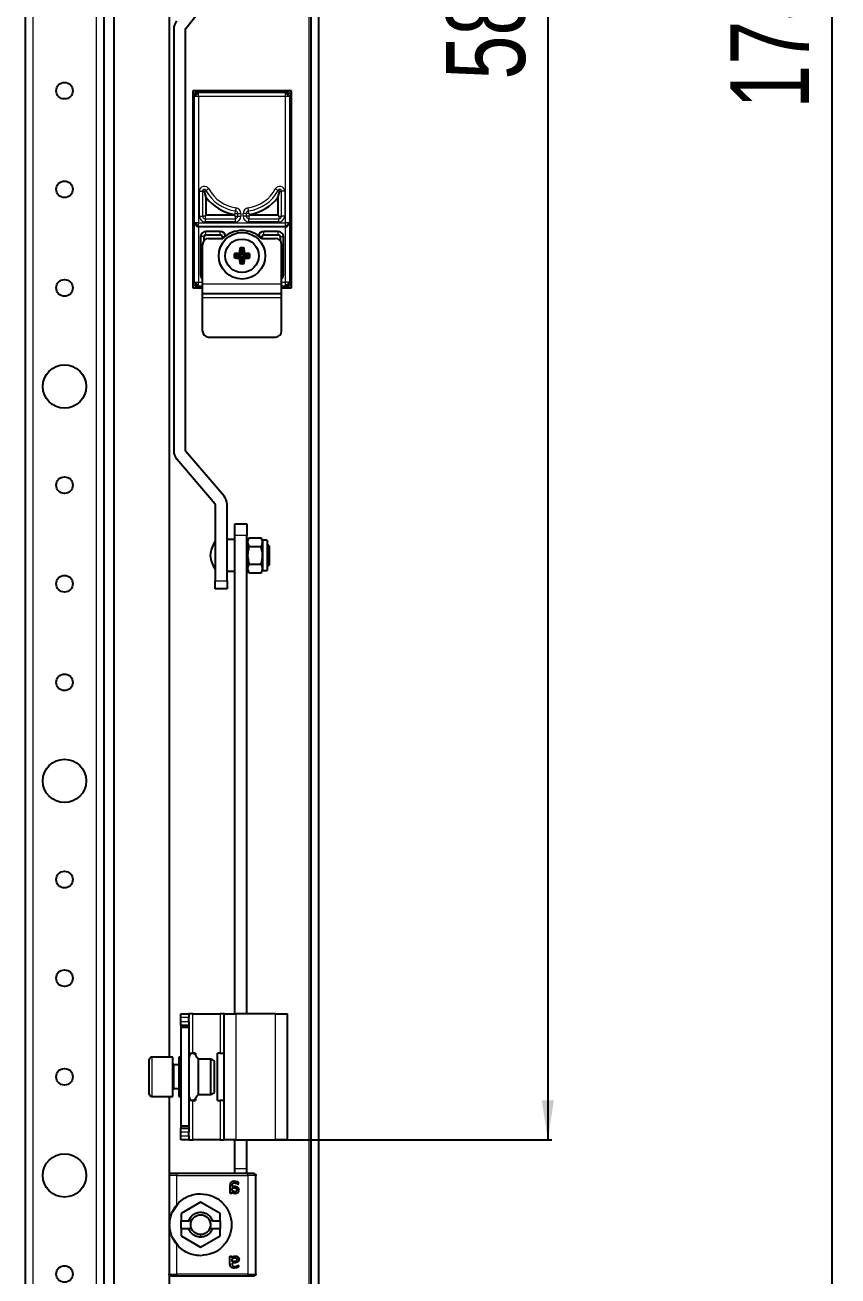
# Model space of a CAD drawing. Header units: millimetres. Extents: x -188 to 1345, y -1228 to 1043.
# Drawn here: x 1138.7 to 1344.8, y -448 to -130.8 of the extents above; entities that cross this region are included whole.
import ezdxf

# ---------------------------------------------------------------- set-up
doc = ezdxf.new("R2010")
doc.units = ezdxf.units.MM
doc.layers.add('FORMAT', color=7, linetype='Continuous')
doc.styles.add('SLDTEXTSTYLE0', font='TXT', dxfattribs={"width": 0.75})
doc.dimstyles.new('SLDDIMSTYLE0', dxfattribs={"dimtxt": 20, "dimasz": 10, "dimexe": 0, "dimexo": 0.0625, "dimgap": 5, "dimtad": 2, "dimdec": 1, "dimrnd": 1e-09, "dimzin": 12, "dimdsep": 46, "dimtxsty": 'SLDTEXTSTYLE0', "dimsah": 1, "dimcen": 0.09, "dimadec": 0, "dimazin": 3, "dimtfac": 1, "dimtofl": 0, "dimtmove": 0, "dimatfit": 3, "dimfxl": 0, "dimfrac": 2, "dimtolj": 1, "dimtzin": 12, "dimarcsym": 0})

# ---------------------------------------------------------------- blocks, each defined once
blk = doc.blocks.new('_D_5')
at = {"layer": 'FORMAT'}
for p, q in [((1205.22, 743.52), (1344.22, 743.52)), ((1343.22, 743.52), (1343.22, -988.48)), ((1205.22, -988.48), (1344.22, -988.48))]:
    blk.add_line(p, q, dxfattribs=at)
for points in [[(1343.22, 743.52), (1341.68, 733.52), (1344.75, 733.52)], [(1343.22, -988.48), (1344.75, -978.48), (1341.68, -978.48)]]:
    blk.add_solid(points, dxfattribs=at)
at = {"layer": 'FORMAT', "insert": (1317.43, -152.03), "char_height": 20, "attachment_point": 1, "rotation": 90, "style": 'SLDTEXTSTYLE0'}
blk.add_mtext('1732', dxfattribs=at)
blk = doc.blocks.new('_D_8')
at = {"layer": 'FORMAT'}
for p, q in [((1202.22, 168.52), (1272.22, 168.52)), ((1271.22, 168.52), (1271.22, -413.48)), ((1202.22, -413.48), (1272.22, -413.48))]:
    blk.add_line(p, q, dxfattribs=at)
for points in [[(1271.22, 168.52), (1269.68, 158.52), (1272.75, 158.52)], [(1271.22, -413.48), (1272.75, -403.48), (1269.68, -403.48)]]:
    blk.add_solid(points, dxfattribs=at)
at = {"layer": 'FORMAT', "insert": (1245.43, -144.65), "char_height": 20, "attachment_point": 1, "rotation": 90, "style": 'SLDTEXTSTYLE0'}
blk.add_mtext('582', dxfattribs=at)

msp = doc.modelspace()

# ---------------------------------------------------------------- linework, layer by layer
at = {"color": 7, "linetype": 'Continuous', "lineweight": 25}
for p, q in [((1211.21, -1099.98), (1211.21, 855.02)), ((1213.21, -1099.98), (1213.21, 855.02)), ((1161.21, 822.02), (1161.21, -1066.98)), ((1138.71, 795.02), (1138.71, -1039.98)), ((1158.71, 795.02), (1158.71, -1039.98)), ((1175.21, 147.52), (1175.21, -392.48)), ((1179.45, -131.67), (1184.21, -125.7)), ((1176.41, -131.8), (1176.41, -238.78)), ((1179.41, -238.78), (1179.41, -131.8)), ((1206.21, -147.48), (1181.21, -147.48)), ((1181.21, -147.48), (1181.21, -197.48)), ((1181.39, -196.3), (1181.39, -148.66)), ((1182.39, -147.66), (1205.03, -147.66)), ((1206.03, -148.66), (1206.03, -196.3)), ((1206.21, -197.48), (1206.21, -147.48)), ((1184.61, -174.54), (1184.16, -172.98)), ((1202.81, -174.54), (1203.26, -172.98)), ((1184.61, -179.03), (1184.61, -174.54)), ((1202.81, -174.54), (1202.81, -179.03)), ((1184.61, -179.03), (1184.36, -179.28)), ((1191.71, -179.03), (1184.61, -179.03)), ((1191.71, -178.83), (1191.96, -178.61)), ((1191.71, -178.83), (1191.71, -179.03)), ((1191.71, -179.03), (1191.96, -179.28)), ((1195.71, -178.83), (1195.46, -178.61)), ((1195.71, -179.03), (1195.46, -179.28)), ((1195.71, -179.03), (1195.71, -178.83)), ((1202.81, -179.03), (1195.71, -179.03)), ((1202.81, -179.03), (1203.06, -179.28)), ((1182.68, -181.98), (1182.66, -181.98)), ((1182.69, -181.98), (1182.68, -181.98)), ((1204.73, -181.98), (1182.69, -181.98)), ((1188.21, -183.18), (1184.51, -183.18)), ((1202.91, -183.18), (1199.21, -183.18)), ((1204.74, -181.98), (1204.73, -181.98)), ((1204.76, -181.98), (1204.74, -181.98)), ((1183.21, -184.48), (1183.21, -194.18)), ((1183.71, -196.43), (1183.71, -186.43)), ((1184.08, -185.45), (1184.08, -184.48)), ((1184.51, -184.04), (1188.21, -184.04)), ((1185.21, -184.93), (1188.81, -184.93)), ((1188.65, -184.48), (1188.65, -184.93)), ((1198.61, -184.93), (1202.21, -184.93)), ((1198.78, -184.93), (1198.78, -184.48)), ((1199.21, -184.04), (1202.91, -184.04)), ((1203.35, -184.48), (1203.35, -185.45)), ((1203.71, -196.43), (1203.71, -186.43)), ((1204.21, -194.18), (1204.21, -184.48)), ((1192.15, -189.21), (1191.79, -188.78)), ((1192.15, -189.44), (1191.79, -189.88)), ((1193.6, -189.21), (1192.15, -189.21)), ((1192.15, -189.44), (1193.6, -189.44)), ((1193.6, -189.21), (1193.08, -188.7)), ((1193.6, -189.44), (1193.08, -189.96)), ((1193.6, -187.77), (1193.16, -187.41)), ((1193.6, -187.77), (1193.6, -189.21)), ((1193.6, -189.44), (1193.6, -190.89)), ((1193.82, -187.77), (1194.26, -187.41)), ((1193.82, -189.21), (1193.82, -187.77)), ((1193.82, -189.21), (1194.34, -188.7)), ((1195.27, -189.21), (1193.82, -189.21)), ((1193.82, -189.44), (1194.34, -189.96)), ((1193.82, -189.44), (1195.27, -189.44)), ((1193.82, -190.89), (1193.82, -189.44)), ((1195.27, -189.21), (1195.63, -188.78)), ((1195.27, -189.44), (1195.63, -189.88)), ((1193.6, -190.89), (1193.16, -191.25)), ((1193.82, -190.89), (1194.26, -191.25)), ((1183.71, -198.93), (1183.71, -196.43)), ((1203.71, -198.93), (1203.71, -196.43)), ((1181.21, -197.48), (1183.71, -197.48)), ((1183.71, -197.3), (1182.39, -197.3)), ((1183.71, -198.93), (1203.71, -198.93)), ((1183.71, -199.93), (1183.71, -198.93)), ((1205.03, -197.3), (1203.71, -197.3)), ((1203.71, -197.48), (1206.21, -197.48)), ((1203.71, -199.93), (1203.71, -198.93)), ((1183.71, -208.43), (1183.71, -199.93)), ((1203.71, -208.43), (1203.71, -199.93)), ((1185.21, -209.93), (1202.21, -209.93)), ((1177.17, -240.85), (1186.86, -252.22)), ((1189.15, -250.28), (1179.46, -238.91)), ((1186.91, -252.35), (1186.91, -271.78)), ((1189.91, -271.78), (1189.91, -252.35)), ((1191.91, -260.28), (1191.91, -257.28)), ((1191.91, -257.28), (1194.91, -257.28)), ((1194.91, -257.28), (1194.91, -260.28)), ((1191.91, -261.28), (1189.91, -261.28)), ((1191.91, -381.48), (1191.91, -260.28)), ((1194.91, -381.48), (1194.91, -260.28)), ((1195.11, -262.33), (1194.91, -262.33)), ((1195.46, -260.83), (1195.11, -261.43)), ((1195.11, -261.43), (1195.11, -269.13)), ((1195.46, -260.83), (1198.56, -260.83)), ((1195.46, -263.05), (1198.56, -263.05)), ((1198.91, -261.43), (1198.56, -260.83)), ((1200.11, -261.43), (1198.91, -261.43)), ((1198.91, -261.43), (1198.91, -269.13)), ((1200.11, -261.43), (1200.11, -269.13)), ((1200.61, -262.83), (1200.11, -262.33)), ((1200.61, -262.83), (1200.61, -267.73)), ((1189.91, -269.28), (1191.91, -269.28)), ((1194.91, -268.23), (1195.11, -268.23)), ((1195.11, -269.13), (1195.46, -269.73)), ((1195.46, -267.5), (1198.56, -267.5)), ((1198.56, -269.73), (1198.91, -269.13)), ((1198.91, -269.13), (1200.11, -269.13)), ((1200.11, -268.23), (1200.61, -267.73)), ((1186.91, -273.78), (1186.91, -271.78)), ((1189.91, -271.78), (1189.91, -273.78)), ((1195.46, -269.73), (1198.56, -269.73)), ((1189.91, -273.78), (1186.91, -273.78)), ((1178.21, -381.48), (1180.21, -381.48)), ((1178.21, -382.48), (1178.21, -381.48)), ((1178.21, -383.48), (1178.21, -382.48)), ((1178.21, -384.48), (1178.21, -383.48)), ((1180.21, -381.48), (1180.21, -382.48)), ((1181.21, -381.48), (1180.21, -381.48)), ((1180.21, -383.48), (1180.21, -382.48)), ((1180.21, -383.48), (1180.21, -384.48)), ((1181.21, -381.48), (1188.21, -381.48)), ((1189.21, -381.48), (1188.21, -381.48)), ((1189.21, -381.48), (1192.21, -381.48)), ((1189.21, -413.48), (1189.21, -381.48)), ((1202.21, -381.48), (1192.21, -381.48)), ((1202.21, -381.48), (1205.21, -381.48)), ((1205.21, -413.48), (1205.21, -381.48)), ((1180.21, -384.48), (1178.21, -384.48)), ((1178.21, -384.48), (1178.21, -384.98)), ((1180.21, -384.98), (1178.21, -384.98)), ((1178.21, -384.98), (1178.21, -409.98)), ((1180.21, -384.48), (1180.21, -384.98)), ((1180.21, -384.98), (1180.21, -409.98)), ((1170.21, -401.88), (1170.21, -393.08)), ((1176.21, -392.48), (1170.81, -392.48)), ((1176.21, -402.48), (1176.21, -392.48)), ((1178.21, -392.48), (1177.71, -392.48)), ((1177.71, -392.48), (1177.71, -393.69)), ((1180.21, -391.48), (1181.21, -391.48)), ((1181.91, -391.48), (1181.21, -391.48)), ((1181.91, -391.48), (1181.91, -391.93)), ((1185.84, -392.98), (1182.71, -392.98)), ((1182.71, -401.98), (1182.71, -392.98)), ((1186.71, -393.48), (1185.84, -392.98)), ((1185.84, -401.98), (1185.84, -392.98)), ((1187.51, -403.48), (1187.51, -391.48)), ((1188.21, -391.48), (1187.51, -391.48)), ((1188.21, -391.48), (1189.21, -391.48)), ((1177.71, -394.48), (1176.46, -394.48)), ((1177.71, -393.69), (1177.71, -402.48)), ((1186.71, -401.48), (1186.71, -393.48)), ((1170.81, -402.48), (1176.21, -402.48)), ((1175.21, -402.48), (1175.21, -422.3)), ((1176.46, -400.48), (1177.71, -400.48)), ((1177.71, -402.48), (1178.21, -402.48)), ((1182.71, -401.98), (1185.84, -401.98)), ((1185.84, -401.98), (1186.71, -401.48)), ((1181.21, -403.48), (1180.21, -403.48)), ((1181.21, -403.48), (1181.91, -403.48)), ((1181.91, -403.03), (1181.91, -403.48)), ((1187.51, -403.48), (1188.21, -403.48)), ((1189.21, -403.48), (1188.21, -403.48)), ((1180.21, -409.98), (1178.21, -409.98)), ((1178.21, -409.98), (1178.21, -410.48)), ((1178.21, -411.48), (1178.21, -410.48)), ((1178.21, -410.48), (1180.21, -410.48)), ((1178.21, -412.48), (1178.21, -411.48)), ((1180.21, -409.98), (1180.21, -410.48)), ((1180.21, -410.48), (1180.21, -411.48)), ((1180.21, -412.48), (1180.21, -411.48)), ((1178.21, -413.48), (1178.21, -412.48)), ((1180.21, -413.48), (1178.21, -413.48)), ((1180.21, -412.48), (1180.21, -413.48)), ((1180.21, -413.48), (1181.21, -413.48)), ((1188.21, -413.48), (1181.21, -413.48)), ((1188.21, -413.48), (1189.21, -413.48)), ((1192.21, -413.48), (1189.21, -413.48)), ((1191.91, -420.78), (1191.91, -413.48)), ((1192.21, -413.48), (1202.21, -413.48)), ((1194.91, -420.78), (1194.91, -413.48)), ((1205.21, -413.48), (1202.21, -413.48)), ((1191.91, -422.03), (1191.91, -420.78)), ((1194.91, -422.03), (1194.91, -420.78)), ((1175.21, -422.48), (1175.21, -447.48)), ((1195.21, -421.98), (1177.21, -421.98)), ((1195.81, -421.98), (1195.56, -421.98)), ((1197.21, -447.48), (1197.21, -422.48)), ((1190.65, -425.02), (1190.65, -426.89)), ((1191.11, -426.89), (1191.11, -426.61)), ((1191.18, -425.27), (1191.18, -425.05)), ((1191.56, -425.27), (1191.18, -425.27)), ((1191.18, -425.63), (1191.61, -425.63)), ((1191.18, -426.21), (1191.18, -425.63)), ((1176.04, -431.85), (1177.55, -429.6)), ((1183.21, -429.26), (1178.26, -432.12)), ((1188.16, -432.12), (1183.21, -429.26)), ((1178.26, -432.12), (1178.26, -433.98)), ((1178.26, -435.98), (1178.26, -433.98)), ((1178.26, -433.98), (1180.22, -433.98)), ((1180.92, -433.98), (1180.22, -433.98)), ((1186.2, -433.98), (1185.5, -433.98)), ((1186.2, -433.98), (1188.16, -433.98)), ((1188.16, -433.98), (1188.16, -432.12)), ((1188.16, -433.98), (1188.16, -435.98)), ((1178.26, -435.98), (1178.26, -437.84)), ((1178.26, -435.98), (1180.22, -435.98)), ((1180.22, -435.98), (1180.92, -435.98)), ((1185.5, -435.98), (1186.2, -435.98)), ((1186.2, -435.98), (1188.16, -435.98)), ((1188.16, -437.84), (1188.16, -435.98)), ((1177.55, -440.36), (1176.04, -438.1)), ((1178.26, -437.84), (1183.21, -440.69)), ((1183.21, -440.69), (1188.16, -437.84)), ((1190.65, -444.94), (1190.65, -443.07)), ((1191.11, -443.07), (1191.11, -443.35)), ((1191.18, -444.33), (1191.18, -443.74)), ((1191.61, -444.33), (1191.18, -444.33)), ((1191.56, -444.68), (1191.18, -444.68)), ((1191.18, -444.68), (1191.18, -444.9)), ((1175.21, -447.65), (1175.21, -967.48)), ((1177.21, -447.98), (1195.21, -447.98)), ((1195.56, -447.98), (1195.81, -447.98))]:
    msp.add_line(p, q, dxfattribs=at)
at = {"color": 8, "linetype": 'Continuous', "lineweight": 18}
for p, q in [((1210.61, 852.42), (1210.61, -1097.38)), ((1140.71, 795.02), (1140.71, -1039.98)), ((1156.71, 795.02), (1156.71, -1039.98)), ((1181.69, -148.96), (1181.39, -148.66)), ((1181.69, -180.98), (1181.69, -148.96)), ((1182.39, -147.66), (1182.69, -147.96)), ((1182.69, -147.96), (1204.73, -147.96)), ((1182.69, -148.96), (1182.69, -180.98)), ((1204.73, -148.96), (1182.69, -148.96)), ((1204.73, -147.96), (1205.03, -147.66)), ((1204.73, -180.98), (1204.73, -148.96)), ((1206.03, -148.66), (1205.73, -148.96)), ((1205.73, -148.96), (1205.73, -180.98)), ((1182.9, -179.28), (1182.9, -172.98)), ((1182.9, -172.98), (1183.7, -172.98)), ((1183.7, -172.98), (1183.7, -179.28)), ((1184.16, -172.98), (1183.7, -172.98)), ((1184.16, -172.98), (1184.57, -172.76)), ((1185.27, -172.38), (1184.57, -172.76)), ((1202.85, -172.76), (1202.15, -172.38)), ((1203.26, -172.98), (1202.85, -172.76)), ((1203.26, -172.98), (1203.72, -172.98)), ((1204.52, -172.98), (1203.72, -172.98)), ((1203.72, -179.28), (1203.72, -172.98)), ((1204.52, -172.98), (1204.52, -179.28)), ((1192.16, -177.16), (1192.05, -177.95)), ((1195.37, -177.95), (1195.26, -177.16)), ((1182.9, -179.28), (1183.7, -179.28)), ((1184.36, -179.28), (1183.7, -179.28)), ((1184.36, -179.28), (1184.36, -179.94)), ((1184.36, -179.94), (1184.36, -180.74)), ((1184.36, -179.94), (1191.96, -179.94)), ((1191.96, -180.74), (1184.36, -180.74)), ((1191.96, -178.61), (1192.05, -177.95)), ((1191.96, -178.61), (1192.62, -178.61)), ((1191.96, -179.28), (1191.96, -179.94)), ((1191.96, -179.28), (1192.62, -179.28)), ((1191.96, -179.94), (1191.96, -180.74)), ((1192.62, -178.61), (1193.42, -178.61)), ((1192.62, -179.28), (1192.62, -178.61)), ((1192.62, -179.28), (1193.42, -179.28)), ((1193.42, -178.61), (1193.42, -179.28)), ((1194, -179.28), (1194, -178.61)), ((1194.8, -178.61), (1194, -178.61)), ((1194.8, -179.28), (1194, -179.28)), ((1194.8, -178.61), (1194.8, -179.28)), ((1195.46, -178.61), (1194.8, -178.61)), ((1195.46, -179.28), (1194.8, -179.28)), ((1195.46, -178.61), (1195.37, -177.95)), ((1195.46, -179.28), (1195.46, -179.94)), ((1195.46, -180.74), (1195.46, -179.94)), ((1195.46, -179.94), (1203.06, -179.94)), ((1203.06, -180.74), (1195.46, -180.74)), ((1203.06, -179.28), (1203.06, -179.94)), ((1203.06, -179.28), (1203.72, -179.28)), ((1203.06, -180.74), (1203.06, -179.94)), ((1204.52, -179.28), (1203.72, -179.28)), ((1181.66, -180.98), (1181.69, -180.98)), ((1181.66, -196.03), (1181.66, -180.98)), ((1182.66, -181.98), (1182.66, -196.03)), ((1182.69, -180.98), (1204.73, -180.98)), ((1184.51, -184.04), (1184.51, -183.18)), ((1188.21, -184.04), (1188.21, -183.18)), ((1199.21, -184.04), (1199.21, -183.18)), ((1202.91, -184.04), (1202.91, -183.18)), ((1204.76, -196.03), (1204.76, -181.98)), ((1205.73, -180.98), (1205.76, -180.98)), ((1205.76, -180.98), (1205.76, -196.03)), ((1184.08, -184.48), (1183.21, -184.48)), ((1188.65, -184.48), (1189.32, -184.48)), ((1198.78, -184.48), (1198.1, -184.48)), ((1203.35, -184.48), (1204.21, -184.48)), ((1181.39, -196.3), (1181.66, -196.03)), ((1182.66, -196.03), (1183.71, -196.03)), ((1183.71, -194.18), (1183.21, -194.18)), ((1183.71, -196.43), (1203.71, -196.43)), ((1203.71, -194.18), (1204.21, -194.18)), ((1203.71, -196.03), (1204.76, -196.03)), ((1205.76, -196.03), (1206.03, -196.3)), ((1182.66, -197.03), (1182.39, -197.3)), ((1183.71, -197.03), (1182.66, -197.03)), ((1204.76, -197.03), (1203.71, -197.03)), ((1205.03, -197.3), (1204.76, -197.03)), ((1183.71, -199.93), (1203.71, -199.93)), ((1194.91, -260.28), (1191.91, -260.28)), ((1186.91, -271.78), (1189.91, -271.78)), ((1180.21, -382.48), (1178.21, -382.48)), ((1178.21, -383.48), (1180.21, -383.48)), ((1181.21, -391.48), (1181.21, -381.48)), ((1188.21, -381.48), (1188.21, -391.48)), ((1192.21, -413.48), (1192.21, -381.48)), ((1202.21, -413.48), (1202.21, -381.48)), ((1170.81, -392.48), (1170.81, -402.48)), ((1176.46, -394.48), (1176.46, -395.94)), ((1176.46, -395.94), (1176.46, -400.48)), ((1181.21, -413.48), (1181.21, -403.48)), ((1188.21, -403.48), (1188.21, -413.48)), ((1180.21, -411.48), (1178.21, -411.48)), ((1178.21, -412.48), (1180.21, -412.48)), ((1194.91, -420.78), (1191.91, -420.78)), ((1177.21, -429.92), (1177.21, -422.48)), ((1177.21, -422.48), (1195.21, -422.48)), ((1195.21, -422.48), (1195.21, -447.48)), ((1183.21, -437.48), (1183.21, -438.13)), ((1177.21, -447.48), (1177.21, -440.04)), ((1195.21, -447.48), (1177.21, -447.48))]:
    msp.add_line(p, q, dxfattribs=at)
at = {"color": 7, "linetype": 'Continuous', "lineweight": 25}
for centre, radius in [((1148.71, -147.48), 2.1), ((1148.71, -172.48), 2.1), ((1193.71, -189.33), 5.9), ((1193.71, -189.33), 4.25), ((1148.71, -197.48), 2.1), ((1148.71, -222.48), 5.5), ((1148.71, -247.48), 2.1), ((1148.71, -272.48), 2.1), ((1148.71, -297.48), 2.1), ((1148.71, -322.48), 5.5), ((1148.71, -347.48), 2.1), ((1148.71, -372.48), 2.1), ((1148.71, -397.48), 2.1), ((1148.71, -422.48), 5.5), ((1148.71, -447.48), 2.1)]:
    msp.add_circle(centre, radius, dxfattribs=at)
for centre, radius, start, end in [((1179.61, -131.8), 3.2, 141.4416, 180), ((1179.61, -131.8), 0.2, 141.4416, 180), ((1193.41, -168.01), 10.95, 216.5958, 261.061), ((1194.01, -168.01), 10.95, 278.939, 323.4042), ((1184.51, -184.48), 1.3, 90, 180), ((1188.21, -184.48), 1.3, 6.3593, 90), ((1193.71, -189.93), 7, 45.5847, 134.4153), ((1199.21, -184.48), 1.3, 90, 173.6407), ((1202.91, -184.48), 1.3, 0, 90), ((1185.21, -186.43), 1.5, 90, 180), ((1184.51, -184.48), 0.435, 90, 180), ((1188.21, -184.48), 0.435, 0, 90), ((1199.21, -184.48), 0.435, 90, 180), ((1202.21, -186.43), 1.5, 0, 90), ((1202.91, -184.48), 0.435, 0, 90), ((1193.71, -189.33), 2, 164.1146, 195.8854), ((1193.64, -207.41), 18.72, 91.7249, 95.6832), ((1193.64, -171.25), 18.72, 264.3168, 268.2751), ((1193.71, -189.33), 1.56, 175.8165, 184.1835), ((1211.79, -189.26), 18.72, 174.3168, 178.2751), ((1211.79, -189.4), 18.72, 181.7249, 185.6832), ((1193.71, -189.33), 2, 74.1146, 105.8854), ((1193.71, -189.33), 1.56, 85.8165, 94.1835), ((1175.63, -189.26), 18.72, 1.7249, 5.6832), ((1175.63, -189.4), 18.72, 354.3168, 358.2751), ((1193.78, -207.41), 18.72, 84.3168, 88.2751), ((1193.78, -171.25), 18.72, 271.7249, 275.6832), ((1193.71, -189.33), 1.56, 355.8165, 4.1835), ((1193.71, -189.33), 2, 344.1146, 15.8854), ((1193.71, -189.33), 2, 254.1146, 285.8854), ((1193.71, -189.33), 1.56, 265.8165, 274.1835), ((1184.51, -194.18), 1.3, 180, 232.0201), ((1202.91, -194.18), 1.3, 307.9799, 0), ((1185.21, -208.43), 1.5, 180, 270), ((1202.21, -208.43), 1.5, 270, 0), ((1179.61, -238.78), 3.2, 180, 220.4367), ((1179.61, -238.78), 0.2, 180, 220.4367), ((1186.71, -252.35), 3.2, 0, 40.4367), ((1186.71, -252.35), 0.2, 0, 40.4367), ((1193.55, -266.24), 8, 146.1291, 173.1181), ((1193.55, -264.32), 8, 186.8819, 213.8709), ((1170.81, -393.08), 0.6, 90, 180), ((1176.46, -394.23), 0.25, 180, 270), ((1170.81, -401.88), 0.6, 180, 270), ((1176.46, -400.73), 0.25, 90, 180)]:
    msp.add_arc(centre, radius, start, end, dxfattribs=at)
at = {"color": 8, "linetype": 'Continuous', "lineweight": 18}
for centre, radius, start, end in [((1184.16, -172.98), 1.26, 28.2631, 180), ((1184.16, -172.98), 0.46, 28.2631, 180), ((1193.41, -168.01), 10.04, 208.2631, 262.2213), ((1193.41, -168.01), 9.24, 208.2631, 262.2213), ((1194.01, -168.01), 9.24, 277.7787, 331.7369), ((1194.01, -168.01), 10.04, 277.7787, 331.7369), ((1203.26, -172.98), 1.26, 0, 151.7369), ((1203.26, -172.98), 0.46, 0, 151.7369), ((1191.96, -178.61), 1.46, 0, 82.2213), ((1195.46, -178.61), 1.46, 97.7787, 180), ((1184.36, -179.28), 1.46, 180, 270), ((1184.36, -179.28), 0.66, 180, 270), ((1191.96, -179.28), 1.46, 270, 0), ((1191.96, -179.28), 0.66, 270, 0), ((1191.96, -178.61), 0.66, 0, 82.2213), ((1195.46, -179.28), 1.46, 180, 270), ((1195.46, -178.61), 0.66, 97.7787, 180), ((1195.46, -179.28), 0.66, 180, 270), ((1203.06, -179.28), 1.46, 270, 0), ((1203.06, -179.28), 0.66, 270, 0)]:
    msp.add_arc(centre, radius, start, end, dxfattribs=at)
at = {"color": 7, "linetype": 'Continuous', "lineweight": 25}
for points, knots in [([(1181.39, -148.66), (1181.4, -148.63), (1181.41, -148.51), (1181.54, -148.29), (1181.75, -148.02), (1181.99, -147.82), (1182.18, -147.71), (1182.3, -147.67), (1182.36, -147.66), (1182.39, -147.66)], [0, 0, 0, 0, 0.056697, 0.250352, 0.499864, 0.748869, 0.874453, 0.943515, 1, 1, 1, 1]), ([(1205.03, -147.66), (1205.06, -147.66), (1205.18, -147.68), (1205.4, -147.8), (1205.67, -148.02), (1205.87, -148.26), (1205.97, -148.45), (1206.02, -148.57), (1206.03, -148.63), (1206.03, -148.66)], [0, 0, 0, 0, 0.056697, 0.250352, 0.499864, 0.748869, 0.874453, 0.943515, 1, 1, 1, 1]), ([(1181.66, -180.98), (1181.67, -181.03), (1181.71, -181.24), (1181.95, -181.53), (1182.22, -181.78), (1182.43, -181.9), (1182.56, -181.96), (1182.63, -181.97), (1182.66, -181.98)], [0, 0, 0, 0, 0.1252065, 0.499639, 0.7484804, 0.8740995, 0.9462507, 1, 1, 1, 1]), ([(1204.73, -181.98), (1204.76, -181.98), (1204.82, -181.97), (1204.94, -181.92), (1205.13, -181.82), (1205.27, -181.69), (1205.36, -181.61)], [0, 0, 0, 0, 0.124863, 0.249962, 0.500073, 1, 1, 1, 1]), ([(1204.76, -181.98), (1204.79, -181.97), (1204.94, -181.95), (1205.17, -181.8), (1205.43, -181.57), (1205.62, -181.34), (1205.73, -181.14), (1205.75, -181.03), (1205.76, -180.98)], [0, 0, 0, 0, 0.053741, 0.250625, 0.499429, 0.749504, 0.874813, 1, 1, 1, 1]), ([(1182.39, -197.3), (1182.36, -197.29), (1182.24, -197.28), (1182.02, -197.15), (1181.75, -196.94), (1181.55, -196.7), (1181.45, -196.5), (1181.4, -196.39), (1181.4, -196.32), (1181.39, -196.3)], [0, 0, 0, 0, 0.0566974, 0.2503517, 0.4998638, 0.7488693, 0.8744535, 0.9435148, 1, 1, 1, 1]), ([(1206.03, -196.3), (1206.03, -196.32), (1206.01, -196.45), (1205.88, -196.67), (1205.67, -196.93), (1205.43, -197.14), (1205.24, -197.24), (1205.12, -197.29), (1205.06, -197.29), (1205.03, -197.3)], [0, 0, 0, 0, 0.0566974, 0.2503517, 0.4998638, 0.7488693, 0.8744535, 0.9435148, 1, 1, 1, 1]), ([(1195.46, -260.83), (1195.28, -261.23), (1194.94, -261.97), (1195.29, -262.71), (1195.46, -263.05)], [0, 0, 0, 0, 0.534707, 1, 1, 1, 1]), ([(1195.46, -263.05), (1195.28, -263.81), (1194.94, -265.29), (1195.29, -266.78), (1195.46, -267.5)], [0, 0, 0, 0, 0.508481, 1, 1, 1, 1]), ([(1198.56, -263.05), (1198.74, -262.66), (1199.08, -261.91), (1198.73, -261.17), (1198.56, -260.83)], [0, 0, 0, 0, 0.534707, 1, 1, 1, 1]), ([(1198.56, -267.5), (1198.74, -266.75), (1199.08, -265.27), (1198.73, -263.78), (1198.56, -263.05)], [0, 0, 0, 0, 0.508481, 1, 1, 1, 1]), ([(1195.46, -267.5), (1195.28, -267.9), (1194.94, -268.65), (1195.29, -269.38), (1195.46, -269.73)], [0, 0, 0, 0, 0.534707, 1, 1, 1, 1]), ([(1198.56, -269.73), (1198.74, -269.33), (1199.08, -268.59), (1198.73, -267.85), (1198.56, -267.5)], [0, 0, 0, 0, 0.534707, 1, 1, 1, 1]), ([(1182.71, -392.98), (1182.54, -392.83), (1182.19, -392.52), (1181.99, -391.95), (1181.63, -391.65), (1181.29, -391.52), (1180.93, -391.55), (1180.58, -391.74), (1180.33, -392.1), (1180.25, -392.4), (1180.21, -392.55)], [0, 0, 0, 0, 0.1856756, 0.3710252, 0.4669372, 0.5621716, 0.6563466, 0.7515528, 0.8738418, 1, 1, 1, 1]), ([(1180.21, -402.41), (1180.25, -402.56), (1180.33, -402.86), (1180.58, -403.22), (1180.93, -403.41), (1181.29, -403.44), (1181.63, -403.31), (1181.99, -403.01), (1182.19, -402.44), (1182.54, -402.13), (1182.71, -401.98)], [0, 0, 0, 0, 0.126158, 0.248447, 0.343653, 0.437828, 0.533063, 0.628975, 0.814324, 1, 1, 1, 1]), ([(1191.76, -423.98), (1191.62, -423.99), (1191.39, -424), (1191.11, -424.09), (1190.92, -424.21), (1190.78, -424.38), (1190.67, -424.65), (1190.66, -424.87), (1190.65, -425.02)], [0, 0, 0, 0, 0.250089, 0.382495, 0.500259, 0.622163, 0.750133, 1, 1, 1, 1]), ([(1191.18, -425.05), (1191.18, -424.97), (1191.19, -424.83), (1191.25, -424.66), (1191.32, -424.55), (1191.43, -424.47), (1191.55, -424.42), (1191.69, -424.39), (1191.78, -424.39), (1191.82, -424.39)], [0, 0, 0, 0, 0.250023, 0.382539, 0.499802, 0.620838, 0.749652, 0.874777, 1, 1, 1, 1]), ([(1192.83, -424.48), (1192.83, -424.42), (1192.83, -424.34), (1192.76, -424.25), (1192.63, -424.16), (1192.3, -424.03), (1191.98, -424), (1191.76, -423.98)], [0, 0, 0, 0, 0.1246927, 0.1871822, 0.2497734, 0.5000394, 1, 1, 1, 1]), ([(1191.82, -424.39), (1191.98, -424.41), (1192.22, -424.44), (1192.48, -424.56), (1192.6, -424.63), (1192.67, -424.67), (1192.71, -424.68), (1192.73, -424.68)], [0, 0, 0, 0, 0.4987, 0.749508, 0.874949, 0.946783, 1, 1, 1, 1]), ([(1192.73, -424.68), (1192.74, -424.68), (1192.75, -424.68), (1192.77, -424.67), (1192.79, -424.66), (1192.8, -424.63), (1192.82, -424.59), (1192.82, -424.55), (1192.83, -424.51), (1192.83, -424.49), (1192.83, -424.48)], [0, 0, 0, 0, 0.128825, 0.180169, 0.243397, 0.36986, 0.499864, 0.749649, 0.843476, 1, 1, 1, 1]), ([(1190.65, -426.89), (1190.65, -426.9), (1190.65, -426.92), (1190.67, -426.93), (1190.69, -426.96), (1190.77, -426.98), (1190.84, -426.98), (1190.88, -426.98)], [0, 0, 0, 0, 0.124881, 0.183376, 0.250934, 0.500336, 1, 1, 1, 1]), ([(1190.88, -426.98), (1190.93, -426.98), (1190.99, -426.98), (1191.07, -426.96), (1191.1, -426.94), (1191.11, -426.92), (1191.11, -426.9), (1191.11, -426.89)], [0, 0, 0, 0, 0.499718, 0.749437, 0.810587, 0.875078, 1, 1, 1, 1]), ([(1191.11, -426.61), (1191.23, -426.72), (1191.42, -426.89), (1191.7, -427), (1191.86, -427.03), (1191.94, -427.04), (1191.99, -427.04)], [0, 0, 0, 0, 0.499113, 0.749325, 0.874665, 1, 1, 1, 1]), ([(1191.9, -426.63), (1191.83, -426.62), (1191.69, -426.61), (1191.43, -426.47), (1191.28, -426.32), (1191.18, -426.21)], [0, 0, 0, 0, 0.249939, 0.499864, 1, 1, 1, 1]), ([(1192.95, -426.19), (1192.94, -426.12), (1192.93, -425.96), (1192.84, -425.74), (1192.68, -425.56), (1192.42, -425.4), (1192.03, -425.29), (1191.72, -425.28), (1191.56, -425.27)], [0, 0, 0, 0, 0.125049, 0.249886, 0.370856, 0.49982, 0.749609, 1, 1, 1, 1]), ([(1191.61, -425.63), (1191.71, -425.63), (1191.89, -425.64), (1192.12, -425.7), (1192.26, -425.79), (1192.35, -425.89), (1192.41, -426.02), (1192.41, -426.11), (1192.42, -426.16)], [0, 0, 0, 0, 0.279652, 0.500248, 0.629485, 0.750186, 0.875763, 1, 1, 1, 1]), ([(1192.42, -426.16), (1192.41, -426.22), (1192.4, -426.32), (1192.34, -426.44), (1192.27, -426.51), (1192.19, -426.57), (1192.1, -426.6), (1192, -426.62), (1191.94, -426.62), (1191.9, -426.63)], [0, 0, 0, 0, 0.249168, 0.373635, 0.49939, 0.619394, 0.749656, 0.87477, 1, 1, 1, 1]), ([(1191.99, -427.04), (1192.11, -427.03), (1192.29, -427.02), (1192.52, -426.93), (1192.67, -426.84), (1192.79, -426.71), (1192.92, -426.5), (1192.93, -426.32), (1192.95, -426.19)], [0, 0, 0, 0, 0.25007, 0.379181, 0.500499, 0.62417, 0.750842, 1, 1, 1, 1]), ([(1177.21, -440.04), (1176.92, -439.66), (1176.35, -438.91), (1175.8, -437.66), (1175.45, -436.38), (1175.32, -434.98), (1175.45, -433.57), (1175.8, -432.29), (1176.36, -431.05), (1176.93, -430.29), (1177.21, -429.92)], [0, 0, 0, 0, 0.125762, 0.25037, 0.375307, 0.500139, 0.62481, 0.749763, 0.874888, 1, 1, 1, 1]), ([(1190.65, -443.07), (1190.65, -443.06), (1190.65, -443.04), (1190.67, -443.02), (1190.69, -443), (1190.77, -442.98), (1190.84, -442.98), (1190.88, -442.98)], [0, 0, 0, 0, 0.124884, 0.186377, 0.250914, 0.500322, 1, 1, 1, 1]), ([(1190.88, -442.98), (1190.93, -442.98), (1190.99, -442.98), (1191.05, -443), (1191.08, -443.01), (1191.1, -443.02), (1191.11, -443.04), (1191.11, -443.06), (1191.11, -443.07)], [0, 0, 0, 0, 0.499162, 0.644242, 0.749698, 0.813605, 0.875217, 1, 1, 1, 1]), ([(1191.11, -443.35), (1191.23, -443.24), (1191.42, -443.07), (1191.73, -442.94), (1191.9, -442.93), (1191.99, -442.92)], [0, 0, 0, 0, 0.499364, 0.749701, 1, 1, 1, 1]), ([(1191.18, -443.74), (1191.28, -443.64), (1191.43, -443.48), (1191.66, -443.37), (1191.79, -443.34), (1191.87, -443.33), (1191.9, -443.33)], [0, 0, 0, 0, 0.499765, 0.749504, 0.874771, 1, 1, 1, 1]), ([(1192.95, -443.76), (1192.94, -443.8), (1192.94, -443.88), (1192.91, -444.04), (1192.84, -444.22), (1192.68, -444.4), (1192.41, -444.56), (1192.03, -444.67), (1191.72, -444.68), (1191.56, -444.68)], [0, 0, 0, 0, 0.062637, 0.125278, 0.250072, 0.374841, 0.499994, 0.749696, 1, 1, 1, 1]), ([(1192.42, -443.8), (1192.41, -443.85), (1192.41, -443.94), (1192.35, -444.07), (1192.26, -444.17), (1192.12, -444.26), (1191.89, -444.32), (1191.71, -444.33), (1191.61, -444.33)], [0, 0, 0, 0, 0.124446, 0.249795, 0.37, 0.499734, 0.719932, 1, 1, 1, 1]), ([(1191.9, -443.33), (1191.97, -443.34), (1192.07, -443.34), (1192.19, -443.39), (1192.27, -443.45), (1192.34, -443.52), (1192.39, -443.61), (1192.41, -443.7), (1192.41, -443.77), (1192.42, -443.8)], [0, 0, 0, 0, 0.249623, 0.37714, 0.499734, 0.62273, 0.749812, 0.874876, 1, 1, 1, 1]), ([(1191.99, -442.92), (1192.11, -442.93), (1192.29, -442.94), (1192.52, -443.02), (1192.67, -443.12), (1192.79, -443.25), (1192.92, -443.46), (1192.93, -443.64), (1192.95, -443.76)], [0, 0, 0, 0, 0.25007, 0.379559, 0.500499, 0.624556, 0.750843, 1, 1, 1, 1]), ([(1191.76, -445.98), (1191.69, -445.98), (1191.54, -445.97), (1191.32, -445.94), (1191.11, -445.87), (1190.92, -445.75), (1190.78, -445.58), (1190.67, -445.31), (1190.66, -445.08), (1190.65, -444.94)], [0, 0, 0, 0, 0.1252554, 0.2504368, 0.3830659, 0.5004929, 0.622629, 0.7502495, 1, 1, 1, 1]), ([(1191.18, -444.9), (1191.18, -444.95), (1191.18, -445.04), (1191.21, -445.17), (1191.25, -445.3), (1191.32, -445.41), (1191.43, -445.49), (1191.6, -445.56), (1191.73, -445.56), (1191.82, -445.57)], [0, 0, 0, 0, 0.125295, 0.250514, 0.383518, 0.50035, 0.621938, 0.750243, 1, 1, 1, 1]), ([(1192.83, -445.48), (1192.83, -445.51), (1192.83, -445.56), (1192.81, -445.64), (1192.76, -445.71), (1192.63, -445.8), (1192.3, -445.93), (1191.98, -445.96), (1191.76, -445.98)], [0, 0, 0, 0, 0.0626863, 0.1251726, 0.1876279, 0.2501847, 0.5003136, 1, 1, 1, 1]), ([(1191.82, -445.57), (1191.98, -445.55), (1192.29, -445.53), (1192.55, -445.32), (1192.71, -445.28), (1192.73, -445.27)], [0, 0, 0, 0, 0.498852, 0.946609, 1, 1, 1, 1]), ([(1192.73, -445.27), (1192.74, -445.27), (1192.75, -445.28), (1192.77, -445.29), (1192.79, -445.3), (1192.8, -445.32), (1192.83, -445.38), (1192.83, -445.44), (1192.83, -445.48)], [0, 0, 0, 0, 0.13107, 0.182437, 0.243796, 0.371388, 0.500442, 1, 1, 1, 1])]:
    msp.add_open_spline(points, degree=3, knots=knots, dxfattribs=at)
at = {"color": 8, "linetype": 'Continuous', "lineweight": 18}
for points, knots in [([(1182.06, -148.33), (1181.98, -148.42), (1181.85, -148.56), (1181.75, -148.75), (1181.7, -148.87), (1181.7, -148.93), (1181.69, -148.96)], [0, 0, 0, 0, 0.499932, 0.750046, 0.875143, 1, 1, 1, 1]), ([(1182.07, -148.96), (1181.96, -148.96), (1181.82, -148.96), (1181.71, -148.96), (1181.7, -148.96), (1181.69, -148.96)], [0, 0, 0, 0, 0.633094, 0.851999, 1, 1, 1, 1]), ([(1182.69, -147.96), (1182.66, -147.97), (1182.6, -147.97), (1182.48, -148.02), (1182.29, -148.12), (1182.15, -148.25), (1182.06, -148.33)], [0, 0, 0, 0, 0.124863, 0.249962, 0.500073, 1, 1, 1, 1]), ([(1182.06, -148.33), (1182.07, -148.34), (1182.08, -148.35), (1182.15, -148.41), (1182.17, -148.44)], [0, 0, 0, 0, 0.584601, 1, 1, 1, 1]), ([(1182.07, -148.96), (1182.07, -148.85), (1182.08, -148.67), (1182.15, -148.51), (1182.17, -148.44)], [0, 0, 0, 0, 0.584782, 1, 1, 1, 1]), ([(1182.69, -148.96), (1182.66, -148.96), (1182.57, -148.96), (1182.34, -148.96), (1182.18, -148.96), (1182.07, -148.96)], [0, 0, 0, 0, 0.148001, 0.366906, 1, 1, 1, 1]), ([(1182.69, -148.33), (1182.58, -148.34), (1182.4, -148.35), (1182.24, -148.41), (1182.17, -148.44)], [0, 0, 0, 0, 0.584782, 1, 1, 1, 1]), ([(1182.69, -148.33), (1182.69, -148.25), (1182.69, -148.13), (1182.69, -148.02), (1182.69, -147.97), (1182.69, -147.97), (1182.69, -147.96)], [0, 0, 0, 0, 0.499933, 0.750044, 0.87514, 1, 1, 1, 1]), ([(1182.69, -148.96), (1182.69, -148.93), (1182.69, -148.87), (1182.69, -148.75), (1182.69, -148.56), (1182.69, -148.43), (1182.69, -148.33)], [0, 0, 0, 0, 0.124527, 0.250035, 0.500121, 1, 1, 1, 1]), ([(1204.73, -148.33), (1204.73, -148.23), (1204.73, -148.09), (1204.73, -147.98), (1204.73, -147.97), (1204.73, -147.96)], [0, 0, 0, 0, 0.633094, 0.851999, 1, 1, 1, 1]), ([(1205.36, -148.33), (1205.27, -148.25), (1205.13, -148.12), (1204.94, -148.02), (1204.82, -147.97), (1204.76, -147.97), (1204.73, -147.96)], [0, 0, 0, 0, 0.499932, 0.750046, 0.875143, 1, 1, 1, 1]), ([(1204.73, -148.96), (1204.73, -148.93), (1204.73, -148.84), (1204.73, -148.61), (1204.73, -148.45), (1204.73, -148.33)], [0, 0, 0, 0, 0.148001, 0.3669064, 1, 1, 1, 1]), ([(1204.73, -148.33), (1204.84, -148.34), (1205.02, -148.35), (1205.18, -148.41), (1205.25, -148.44)], [0, 0, 0, 0, 0.584782, 1, 1, 1, 1]), ([(1205.35, -148.96), (1205.24, -148.96), (1205.08, -148.96), (1204.85, -148.96), (1204.76, -148.96), (1204.73, -148.96)], [0, 0, 0, 0, 0.633094, 0.851999, 1, 1, 1, 1]), ([(1205.36, -148.33), (1205.35, -148.34), (1205.34, -148.35), (1205.28, -148.41), (1205.25, -148.44)], [0, 0, 0, 0, 0.584601, 1, 1, 1, 1]), ([(1205.35, -148.96), (1205.35, -148.85), (1205.34, -148.67), (1205.28, -148.51), (1205.25, -148.44)], [0, 0, 0, 0, 0.584782, 1, 1, 1, 1]), ([(1205.73, -148.96), (1205.72, -148.96), (1205.71, -148.96), (1205.6, -148.96), (1205.46, -148.96), (1205.35, -148.96)], [0, 0, 0, 0, 0.148001, 0.3669064, 1, 1, 1, 1]), ([(1205.73, -148.96), (1205.72, -148.93), (1205.72, -148.87), (1205.67, -148.75), (1205.57, -148.56), (1205.44, -148.42), (1205.36, -148.33)], [0, 0, 0, 0, 0.124863, 0.249962, 0.500073, 1, 1, 1, 1]), ([(1182.07, -180.98), (1181.98, -180.98), (1181.86, -180.98), (1181.75, -180.98), (1181.7, -180.98), (1181.7, -180.98), (1181.69, -180.98)], [0, 0, 0, 0, 0.49988, 0.749964, 0.875473, 1, 1, 1, 1]), ([(1182.06, -181.61), (1181.96, -181.49), (1181.82, -181.33), (1181.71, -181.11), (1181.7, -181.02), (1181.69, -180.98)], [0, 0, 0, 0, 0.633497, 0.852215, 1, 1, 1, 1]), ([(1182.06, -181.61), (1182.07, -181.6), (1182.08, -181.6), (1182.14, -181.53), (1182.17, -181.5)], [0, 0, 0, 0, 0.5850478, 1, 1, 1, 1]), ([(1182.69, -181.98), (1182.66, -181.97), (1182.57, -181.96), (1182.34, -181.85), (1182.18, -181.71), (1182.06, -181.61)], [0, 0, 0, 0, 0.147785, 0.366503, 1, 1, 1, 1]), ([(1182.69, -180.98), (1182.66, -180.98), (1182.6, -180.98), (1182.49, -180.98), (1182.3, -180.98), (1182.16, -180.98), (1182.07, -180.98)], [0, 0, 0, 0, 0.124527, 0.250035, 0.500121, 1, 1, 1, 1]), ([(1182.07, -180.98), (1182.07, -181.09), (1182.08, -181.28), (1182.14, -181.44), (1182.17, -181.5)], [0, 0, 0, 0, 0.585225, 1, 1, 1, 1]), ([(1182.69, -181.61), (1182.58, -181.6), (1182.4, -181.6), (1182.24, -181.53), (1182.17, -181.5)], [0, 0, 0, 0, 0.585048, 1, 1, 1, 1]), ([(1182.69, -181.61), (1182.69, -181.52), (1182.69, -181.38), (1182.69, -181.19), (1182.69, -181.07), (1182.69, -181.01), (1182.69, -180.98)], [0, 0, 0, 0, 0.4998775, 0.7499648, 0.8754836, 1, 1, 1, 1]), ([(1182.69, -181.98), (1182.69, -181.98), (1182.69, -181.97), (1182.69, -181.92), (1182.69, -181.82), (1182.69, -181.69), (1182.69, -181.61)], [0, 0, 0, 0, 0.124863, 0.249962, 0.500073, 1, 1, 1, 1]), ([(1204.73, -181.61), (1204.73, -181.49), (1204.73, -181.33), (1204.73, -181.11), (1204.73, -181.02), (1204.73, -180.98)], [0, 0, 0, 0, 0.633497, 0.852215, 1, 1, 1, 1]), ([(1205.35, -180.98), (1205.26, -180.98), (1205.12, -180.98), (1204.93, -180.98), (1204.82, -180.98), (1204.76, -180.98), (1204.73, -180.98)], [0, 0, 0, 0, 0.49988, 0.749964, 0.875473, 1, 1, 1, 1]), ([(1204.73, -181.61), (1204.84, -181.6), (1205.02, -181.6), (1205.18, -181.53), (1205.25, -181.5)], [0, 0, 0, 0, 0.585048, 1, 1, 1, 1]), ([(1204.73, -181.98), (1204.73, -181.97), (1204.73, -181.96), (1204.73, -181.85), (1204.73, -181.71), (1204.73, -181.61)], [0, 0, 0, 0, 0.147785, 0.366503, 1, 1, 1, 1]), ([(1205.35, -180.98), (1205.35, -181.09), (1205.34, -181.28), (1205.28, -181.44), (1205.25, -181.5)], [0, 0, 0, 0, 0.585225, 1, 1, 1, 1]), ([(1205.36, -181.61), (1205.35, -181.6), (1205.34, -181.6), (1205.28, -181.53), (1205.25, -181.5)], [0, 0, 0, 0, 0.585048, 1, 1, 1, 1]), ([(1205.73, -180.98), (1205.72, -180.98), (1205.72, -180.98), (1205.67, -180.98), (1205.56, -180.98), (1205.44, -180.98), (1205.35, -180.98)], [0, 0, 0, 0, 0.124527, 0.250035, 0.500121, 1, 1, 1, 1]), ([(1205.36, -181.61), (1205.44, -181.52), (1205.57, -181.38), (1205.67, -181.19), (1205.72, -181.07), (1205.72, -181.01), (1205.73, -180.98)], [0, 0, 0, 0, 0.499877, 0.749965, 0.875484, 1, 1, 1, 1]), ([(1181.66, -196.03), (1181.67, -196.03), (1181.68, -196.03), (1181.79, -196.03), (1181.93, -196.03), (1182.04, -196.03)], [0, 0, 0, 0, 0.148001, 0.366906, 1, 1, 1, 1]), ([(1181.66, -196.03), (1181.67, -196.06), (1181.67, -196.12), (1181.72, -196.24), (1181.82, -196.43), (1181.95, -196.56), (1182.03, -196.66)], [0, 0, 0, 0, 0.124863, 0.249962, 0.500073, 1, 1, 1, 1]), ([(1182.03, -196.66), (1182.04, -196.65), (1182.05, -196.64), (1182.12, -196.57), (1182.14, -196.55)], [0, 0, 0, 0, 0.584601, 1, 1, 1, 1]), ([(1182.04, -196.03), (1182.15, -196.03), (1182.31, -196.03), (1182.54, -196.03), (1182.63, -196.03), (1182.66, -196.03)], [0, 0, 0, 0, 0.633094, 0.851999, 1, 1, 1, 1]), ([(1182.04, -196.03), (1182.04, -196.13), (1182.05, -196.32), (1182.12, -196.48), (1182.14, -196.55)], [0, 0, 0, 0, 0.584782, 1, 1, 1, 1]), ([(1182.66, -196.65), (1182.55, -196.65), (1182.37, -196.64), (1182.21, -196.57), (1182.14, -196.55)], [0, 0, 0, 0, 0.584782, 1, 1, 1, 1]), ([(1182.66, -196.65), (1182.66, -196.56), (1182.66, -196.42), (1182.66, -196.23), (1182.66, -196.12), (1182.66, -196.06), (1182.66, -196.03)], [0, 0, 0, 0, 0.49988, 0.749964, 0.875473, 1, 1, 1, 1]), ([(1205.38, -196.03), (1205.29, -196.03), (1205.15, -196.03), (1204.96, -196.03), (1204.85, -196.03), (1204.79, -196.03), (1204.76, -196.03)], [0, 0, 0, 0, 0.49988, 0.749964, 0.875473, 1, 1, 1, 1]), ([(1204.76, -196.65), (1204.76, -196.54), (1204.76, -196.38), (1204.76, -196.15), (1204.76, -196.06), (1204.76, -196.03)], [0, 0, 0, 0, 0.6330936, 0.851999, 1, 1, 1, 1]), ([(1204.76, -196.65), (1204.87, -196.65), (1205.05, -196.64), (1205.21, -196.57), (1205.28, -196.55)], [0, 0, 0, 0, 0.584782, 1, 1, 1, 1]), ([(1205.38, -196.03), (1205.38, -196.13), (1205.37, -196.32), (1205.3, -196.48), (1205.28, -196.55)], [0, 0, 0, 0, 0.584782, 1, 1, 1, 1]), ([(1205.39, -196.66), (1205.38, -196.65), (1205.37, -196.64), (1205.31, -196.57), (1205.28, -196.55)], [0, 0, 0, 0, 0.584601, 1, 1, 1, 1]), ([(1205.76, -196.03), (1205.75, -196.03), (1205.75, -196.03), (1205.7, -196.03), (1205.59, -196.03), (1205.47, -196.03), (1205.38, -196.03)], [0, 0, 0, 0, 0.124859, 0.249955, 0.500068, 1, 1, 1, 1]), ([(1205.39, -196.66), (1205.47, -196.56), (1205.6, -196.43), (1205.7, -196.24), (1205.75, -196.12), (1205.75, -196.06), (1205.76, -196.03)], [0, 0, 0, 0, 0.499932, 0.750046, 0.875143, 1, 1, 1, 1]), ([(1182.03, -196.66), (1182.12, -196.74), (1182.26, -196.87), (1182.45, -196.97), (1182.57, -197.02), (1182.63, -197.02), (1182.66, -197.03)], [0, 0, 0, 0, 0.499931, 0.750045, 0.875142, 1, 1, 1, 1]), ([(1182.66, -197.03), (1182.66, -197.02), (1182.66, -197.01), (1182.66, -196.97), (1182.66, -196.86), (1182.66, -196.74), (1182.66, -196.65)], [0, 0, 0, 0, 0.124859, 0.249955, 0.500068, 1, 1, 1, 1]), ([(1204.76, -197.03), (1204.76, -197.02), (1204.76, -197.01), (1204.76, -196.9), (1204.76, -196.76), (1204.76, -196.65)], [0, 0, 0, 0, 0.148001, 0.366906, 1, 1, 1, 1]), ([(1204.76, -197.03), (1204.79, -197.02), (1204.85, -197.02), (1204.97, -196.97), (1205.16, -196.87), (1205.3, -196.74), (1205.39, -196.66)], [0, 0, 0, 0, 0.124863, 0.249962, 0.500073, 1, 1, 1, 1])]:
    msp.add_open_spline(points, degree=3, knots=knots, dxfattribs=at)
at = {"color": 7, "linetype": 'Continuous', "lineweight": 25}
for points in [[(1175.71, -421.98), (1175.64, -421.99), (1175.51, -422), (1175.35, -422.12), (1175.23, -422.28), (1175.22, -422.41), (1175.21, -422.48)], [(1177.21, -421.98), (1177.01, -421.98), (1176.62, -421.98), (1176.12, -421.98), (1175.78, -421.98), (1175.73, -421.98), (1175.71, -421.98)], [(1196.71, -421.98), (1196.69, -421.98), (1196.64, -421.98), (1196.3, -421.98), (1195.8, -421.98), (1195.41, -421.98), (1195.21, -421.98)], [(1196.71, -421.98), (1196.78, -421.99), (1196.91, -422), (1197.07, -422.12), (1197.19, -422.28), (1197.2, -422.41), (1197.21, -422.48)], [(1177.21, -429.92), (1177.6, -429.5), (1178.39, -428.68), (1179.88, -427.81), (1181.5, -427.24), (1182.64, -427.16), (1183.21, -427.13)], [(1183.21, -427.13), (1184.24, -427.25), (1186.29, -427.48), (1188.91, -429.3), (1190.65, -431.89), (1191.26, -434.98), (1190.65, -438.06), (1188.91, -440.66), (1186.29, -442.48), (1184.24, -442.71), (1183.21, -442.83)], [(1180.22, -433.98), (1180.36, -433.68), (1180.62, -433.08), (1181.34, -432.38), (1182.23, -431.93), (1183.21, -431.78), (1184.19, -431.93), (1185.08, -432.38), (1185.8, -433.08), (1186.07, -433.68), (1186.2, -433.98)], [(1180.92, -435.98), (1180.86, -435.82), (1180.74, -435.5), (1180.69, -434.98), (1180.74, -434.46), (1180.86, -434.14), (1180.92, -433.98)], [(1180.92, -433.98), (1181.03, -433.77), (1181.26, -433.34), (1181.82, -432.86), (1182.49, -432.54), (1182.97, -432.5), (1183.21, -432.48)], [(1183.21, -432.48), (1183.45, -432.5), (1183.94, -432.54), (1184.6, -432.86), (1185.16, -433.34), (1185.39, -433.77), (1185.5, -433.98)], [(1185.5, -433.98), (1185.56, -434.14), (1185.68, -434.46), (1185.73, -434.98), (1185.68, -435.5), (1185.56, -435.82), (1185.5, -435.98)], [(1183.21, -438.13), (1182.88, -438.1), (1182.23, -438.04), (1181.34, -437.57), (1180.62, -436.88), (1180.36, -436.28), (1180.22, -435.98)], [(1183.21, -437.48), (1182.97, -437.46), (1182.49, -437.42), (1181.82, -437.1), (1181.26, -436.62), (1181.03, -436.19), (1180.92, -435.98)], [(1186.2, -435.98), (1186.07, -436.28), (1185.8, -436.88), (1185.08, -437.57), (1184.19, -438.04), (1183.54, -438.1), (1183.21, -438.13)], [(1185.5, -435.98), (1185.39, -436.19), (1185.16, -436.62), (1184.6, -437.1), (1183.94, -437.42), (1183.45, -437.46), (1183.21, -437.48)], [(1183.21, -442.83), (1182.64, -442.79), (1181.5, -442.72), (1179.88, -442.15), (1178.39, -441.28), (1177.6, -440.45), (1177.21, -440.04)], [(1175.71, -447.98), (1175.64, -447.97), (1175.51, -447.96), (1175.35, -447.84), (1175.23, -447.68), (1175.22, -447.54), (1175.21, -447.48)], [(1175.71, -447.98), (1175.73, -447.98), (1175.78, -447.98), (1176.12, -447.98), (1176.62, -447.98), (1177.01, -447.98), (1177.21, -447.98)], [(1195.21, -447.98), (1195.41, -447.98), (1195.8, -447.98), (1196.3, -447.98), (1196.64, -447.98), (1196.69, -447.98), (1196.71, -447.98)], [(1197.21, -447.48), (1197.2, -447.54), (1197.19, -447.68), (1197.07, -447.84), (1196.91, -447.96), (1196.78, -447.97), (1196.71, -447.98)]]:
    msp.add_open_spline(points, degree=3, dxfattribs=at)
at = {"color": 8, "linetype": 'Continuous', "lineweight": 18}
for points in [[(1177.21, -422.48), (1176.95, -422.48), (1176.42, -422.48), (1175.76, -422.48), (1175.3, -422.48), (1175.24, -422.48), (1175.21, -422.48)], [(1177.21, -421.98), (1177.21, -421.99), (1177.21, -422), (1177.21, -422.12), (1177.21, -422.28), (1177.21, -422.41), (1177.21, -422.48)], [(1195.21, -422.48), (1195.21, -422.41), (1195.21, -422.28), (1195.21, -422.12), (1195.21, -422), (1195.21, -421.99), (1195.21, -421.98)], [(1197.21, -422.48), (1197.18, -422.48), (1197.12, -422.48), (1196.66, -422.48), (1196, -422.48), (1195.47, -422.48), (1195.21, -422.48)], [(1175.21, -447.48), (1175.24, -447.48), (1175.3, -447.48), (1175.76, -447.48), (1176.42, -447.48), (1176.95, -447.48), (1177.21, -447.48)], [(1177.21, -447.48), (1177.21, -447.54), (1177.21, -447.68), (1177.21, -447.84), (1177.21, -447.96), (1177.21, -447.97), (1177.21, -447.98)], [(1195.21, -447.98), (1195.21, -447.97), (1195.21, -447.96), (1195.21, -447.84), (1195.21, -447.68), (1195.21, -447.54), (1195.21, -447.48)], [(1195.21, -447.48), (1195.47, -447.48), (1196, -447.48), (1196.66, -447.48), (1197.12, -447.48), (1197.18, -447.48), (1197.21, -447.48)]]:
    msp.add_open_spline(points, degree=3, dxfattribs=at)

# ---------------------------------------------------------------- dimensions: what is measured, and where the dimension line sits
at = {"layer": 'FORMAT'}
for base, p1, p2, picture, middle in [((1343.22, -988.48), (1205.21, 743.52), (1205.21, -988.48), '_D_5', (1343.22, -122.48)), ((1271.22, -413.48), (1202.21, 168.52), (1202.21, -413.48), '_D_8', (1271.22, -122.48))]:
    dim = msp.add_linear_dim(base=base, p1=p1, p2=p2, angle=90, dimstyle='SLDDIMSTYLE0', dxfattribs=at)
    dim.commit()
    dim.dimension.update_dxf_attribs({"geometry": picture, "text_midpoint": middle, "dimtype": 160})

doc.saveas('drawing.dxf')
